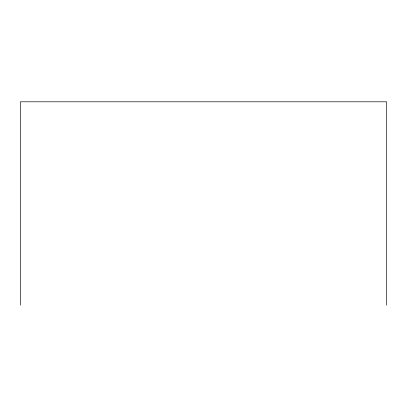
<?xml version="1.0" encoding="UTF-8"?>
<svg xmlns="http://www.w3.org/2000/svg" width="407" height="407" viewBox="0 0 407 407"><rect width="100%" height="100%" fill="white"/><g stroke="black" fill="none" stroke-linecap="round" stroke-linejoin="round"><path stroke-width="0.61" d="M386.65 305.194L386.65 101.806L20.35 101.806L20.35 305.194"/></g></svg>
